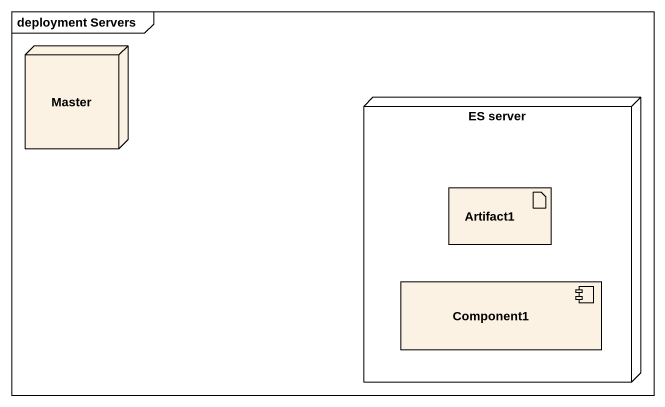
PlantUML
@startuml
mainframe deployment Servers
node Master
node "ES server" as ES_server {
  artifact Artifact1
  component Component1
}
@enduml
